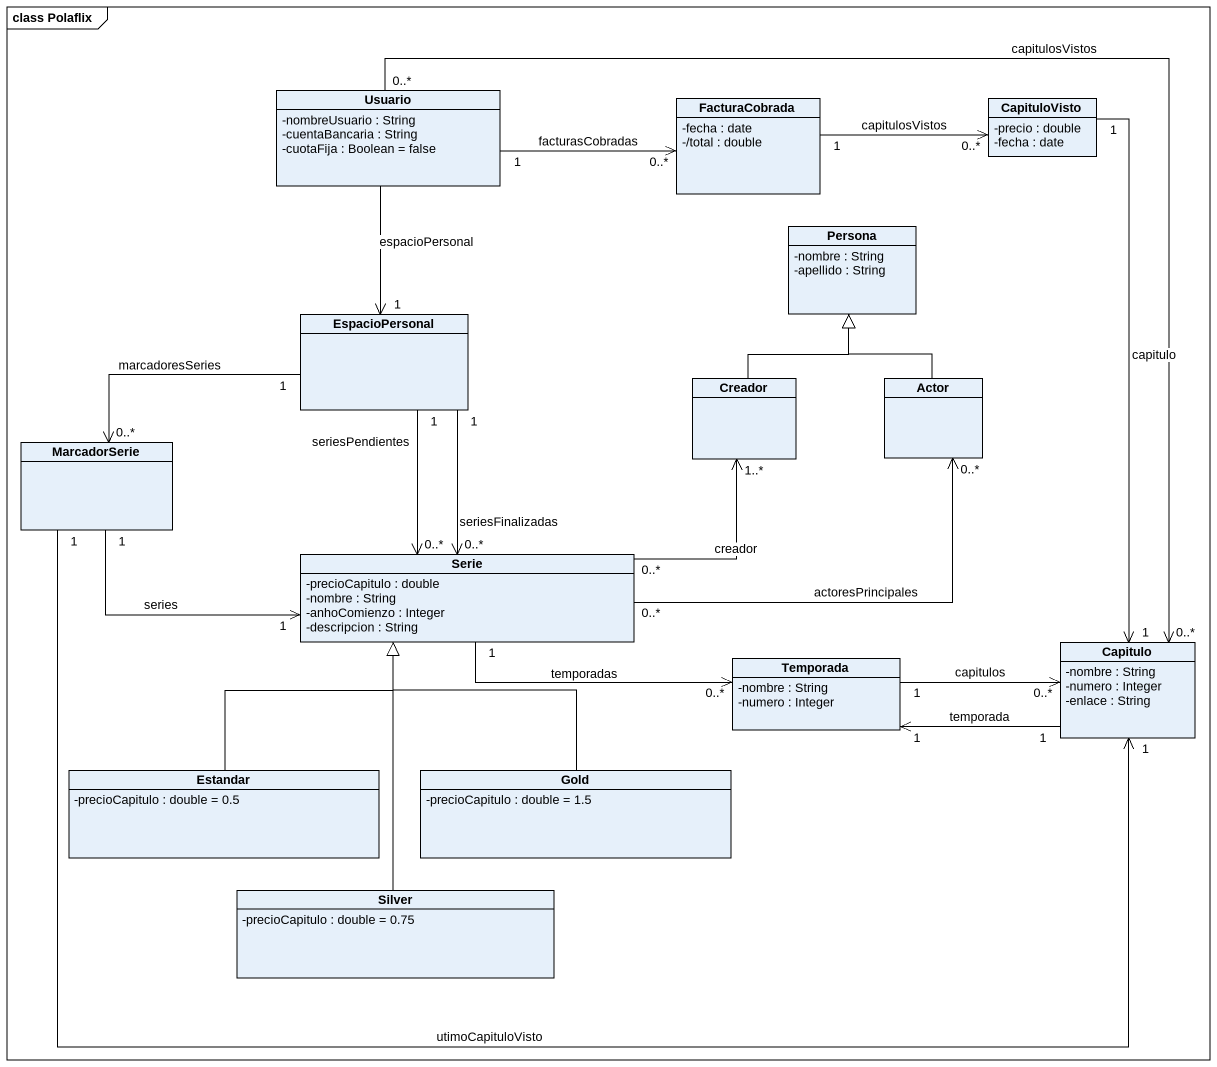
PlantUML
@startuml
mainframe class Polaflix
hide circle
hide empty members
skinparam classAttributeIconSize 0
class Usuario {
  -nombreUsuario : String
  -cuentaBancaria : String
  -cuotaFija : Boolean = false
}
class FacturaCobrada {
  -fecha : date
  -/total : double
}
class CapituloVisto {
  -precio : double
  -fecha : date
}
class Persona {
  -nombre : String
  -apellido : String
}
class EspacioPersonal
class Creador
class "Actor" as Actor_
class MarcadorSerie
class Serie {
  -precioCapitulo : double
  -nombre : String
  -anhoComienzo : Integer
  -descripcion : String
}
class Temporada {
  -nombre : String
  -numero : Integer
}
class Capitulo {
  -nombre : String
  -numero : Integer
  -enlace : String
}
class Estandar {
  -precioCapitulo : double = 0.5
}
class Gold {
  -precioCapitulo : double = 1.5
}
class Silver {
  -precioCapitulo : double = 0.75
}
Usuario "1" -right-> "0..*" FacturaCobrada : facturasCobradas
Usuario --> "1" EspacioPersonal : espacioPersonal
Usuario "0..*" --> "0..*" Capitulo : capitulosVistos
FacturaCobrada "1" -right-> "0..*" CapituloVisto : capitulosVistos
CapituloVisto "1" --> "1" Capitulo : capitulo
EspacioPersonal "1" -left-> "0..*" MarcadorSerie : marcadoresSeries
EspacioPersonal "1" --> "0..*" Serie : seriesPendientes
EspacioPersonal "1" --> "0..*" Serie : seriesFinalizadas
Creador -up-|> Persona
Actor_ -up-|> Persona
MarcadorSerie "1" -right-> "1" Serie : series
MarcadorSerie "1" -right-> "1" Capitulo : utimoCapituloVisto
Serie "0..*" -up-> "1..*" Creador : creador
Serie "0..*" -right-> "0..*" Actor_ : actoresPrincipales
Serie "1" -right-> "0..*" Temporada : temporadas
Temporada "1" -right-> "0..*" Capitulo : capitulos
Capitulo "1" -left-> "1" Temporada : temporada
Estandar -up-|> Serie
Gold -up-|> Serie
Silver -up-|> Serie
@enduml
